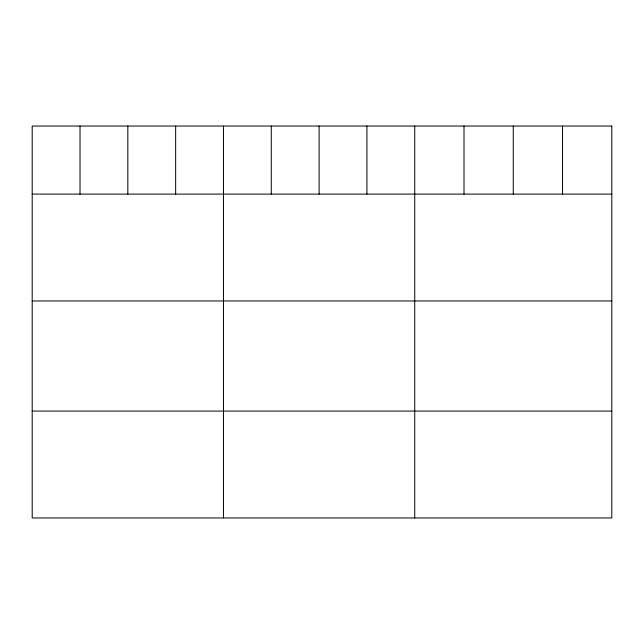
<?xml version="1.0" encoding="UTF-8"?>
<svg xmlns="http://www.w3.org/2000/svg" width="644" height="644" viewBox="0 0 644 644"><rect width="100%" height="100%" fill="white"/><g stroke="black" fill="none" stroke-linecap="round" stroke-linejoin="round"><path stroke-width="0.97" d="M32.2 194.102L611.8 194.102M32.2 300.973L611.8 300.973M32.2 411.089L611.8 411.089M562.534 126.039L562.534 194.102M513.268 126.039L513.268 194.102M464.002 126.039L464.002 194.102M414.736 126.039L414.736 517.961M366.919 126.039L366.919 194.102M319.102 126.039L319.102 194.102M271.285 126.039L271.285 194.102M223.468 126.039L223.468 517.961M175.651 126.039L175.651 194.102M127.834 126.039L127.834 194.102M80.017 126.039L80.017 194.102M611.8 126.039L32.2 126.039L32.2 517.961L611.8 517.961L611.8 126.039"/></g></svg>
